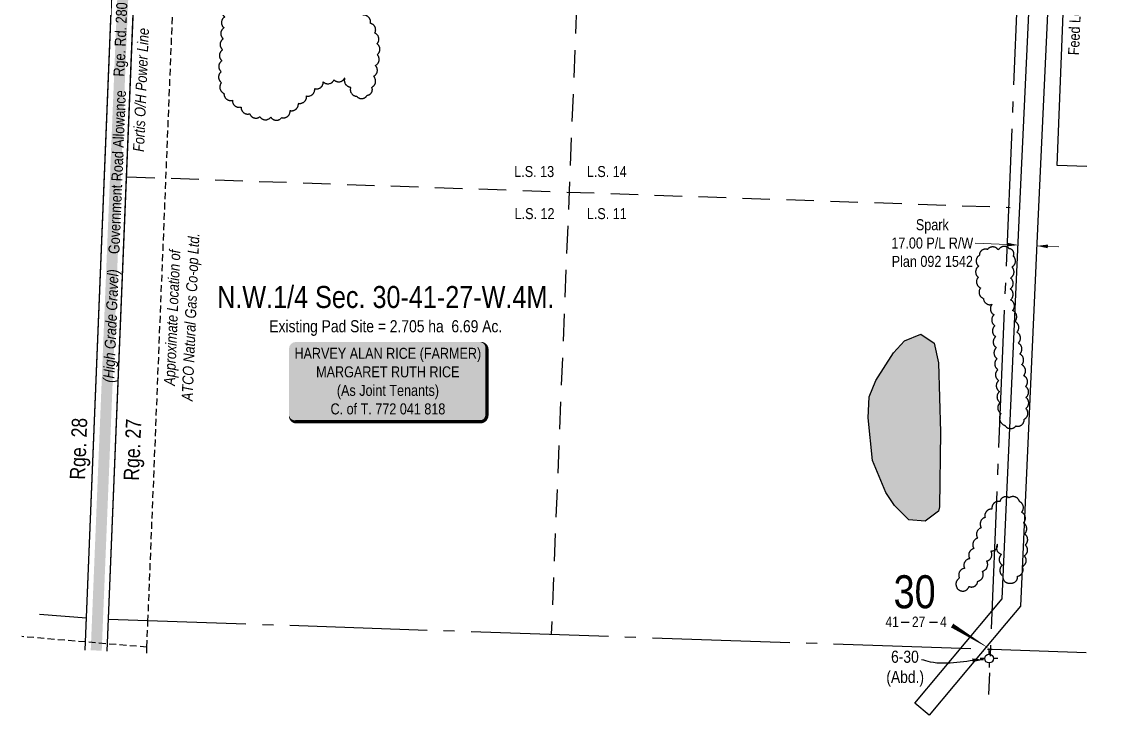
# Model space of a CAD drawing. Extents: x 303793 to 307741, y 5826902 to 5830455.
# Drawn here: x 303944 to 304934, y 5826902 to 5827532 of the extents above; entities that cross this region are included whole.
import ezdxf
from ezdxf.enums import TextEntityAlignment as Align

# ---------------------------------------------------------------- set-up
doc = ezdxf.new("R2010")
doc.units = 0
doc.header["$LTSCALE"] = 5
doc.header["$PDMODE"] = 35
doc.header["$PDSIZE"] = 0.5
for name, pattern in [('0', [1, 1, 0]), ('foc-LSD', [8, 5, -3]), ('foc-QUARTERLINE', [33, 25, -3, 2, -3]), ('UG_PIPE', [1.875, 1.25, -0.625])]:
    doc.linetypes.add(name, pattern=pattern)
doc.layers.get('Defpoints').update_dxf_attribs({"color": 9})
for name, color, linetype in [('10', 1, 'Continuous'), ('9', 3, 'Continuous'), ('AS-OWNER', 7, 'Continuous'), ('AS-PIPE-UG', 44, 'UG_PIPE'), ('AS-PIPE-UG-T', 44, 'Continuous'), ('AS-POWER', 104, 'foc-POWER'), ('AS-POWER-T', 104, 'Continuous'), ('AS-ROADS', 254, 'Continuous'), ('AS-TELUS', 224, 'foc-TEL'), ('C-SYMBOL', 7, 'Continuous'), ('D-TXT', 6, 'Continuous'), ('F-RW', 190, 'Continuous'), ('F-WS-S', 8, 'Continuous'), ('L-AREAREQUIRED', 7, 'Continuous'), ('L-ROAD-T', 7, 'Continuous'), ('L-SEC', 7, 'Continuous'), ('L-SECLBL', 7, 'Continuous'), ('L-SECQ', 8, 'foc-QUARTERLINE'), ('L-SECTION-LSD', 7, 'foc-LSD'), ('L-TITLEDB', 4, 'Continuous'), ('P-TXT', 4, 'Continuous'), ('T-BUSH', 110, '0'), ('T-WATER', 160, 'Continuous'), ('T-WATER-H', 133, 'Continuous')]:
    doc.layers.add(name, color=color, linetype=linetype)
doc.layers.add('F-RW-T', color=190, linetype='Continuous', lineweight=9)
doc.layers.add('T-TEXT', color=48, linetype='Continuous', lineweight=18)
doc.styles.add('100L', font='ARIALN.TTF', dxfattribs={"height": 11})
doc.styles.add('175L', font='ARIALN.TTF', dxfattribs={"height": 20})
doc.styles.add('80', font='ARIALN.TTF', dxfattribs={"height": 10})
doc.styles.add('80CG', font='ARIALN.TTF', dxfattribs={"height": 10})
doc.styles.add('80L', font='ARIALN.TTF', dxfattribs={"height": 10})
doc.styles.add('80LS', font='ARIALNI.TTF', dxfattribs={"height": 10})
doc.styles.add('foc-LtypeFont', font='ARIALN.TTF', dxfattribs={"height": 7.35})
doc.styles.add('SIMPLEX', font='ARIALN.TTF')
doc.linetypes.add('foc-POWER', pattern='A,6,-1,["P",foc-LtypeFont,S=0.2,R=0,X=-0.625,Y=-0.75],-1.24,4', length=12.24)
doc.linetypes.add('foc-POWER-NOLINE', pattern='A,0,-4,["P",foc-LtypeFont,S=0.2,R=0,X=-0.625,Y=-0.75],-8.24', length=12.24)
doc.linetypes.add('foc-TEL', pattern='A,2,-1,["T",foc-LtypeFont,S=0.2,R=0,X=-0.425,Y=-0.75],-1.24,8', length=12.24)
doc.linetypes.add('foc-TEL-NOLINE', pattern='A,0,-2,["T",foc-LtypeFont,S=0.2,R=0,X=-0.425,Y=-0.75],-10.24', length=12.24)
doc.dimstyles.new('Compass 5 000', dxfattribs={"dimscale": 5, "dimtxt": 9, "dimasz": 2, "dimexe": 0.2, "dimexo": 0.0625, "dimgap": 0.5, "dimtad": 0, "dimtih": 1, "dimtoh": 1, "dimzin": 0, "dimdsep": 46, "dimtxsty": '80CG', "dimcen": 0.1, "dimse1": 1, "dimse2": 1, "dimclrd": 256, "dimclrt": 256, "dimaunit": 1, "dimadec": 4, "dimazin": 0, "dimtfac": 0.06, "dimtofl": 0, "dimtmove": 0, "dimatfit": 1, "dimfxl": 0.2, "dimtolj": 1, "dimtzin": 0, "dimlwd": -1, "dimarcsym": 0})

# ---------------------------------------------------------------- blocks, each defined once
blk = doc.blocks.new('L-SECLBL')
at = {"layer": '9', "color": 7}
for p, q in [((-5.08, -27.83), (-12.29, -27.83)), ((20.7, -27.83), (13.5, -27.83))]:
    blk.add_line(p, q, dxfattribs=at)
at = {"layer": '10', "color": 2, "style": 'SIMPLEX'}
blk.add_attdef('SEC', text='', height=30, dxfattribs=at).set_placement((0, 0), align=Align.MIDDLE)
at = {"layer": '10', "color": 5, "style": '80L'}
blk.add_attdef('TWP', text='', height=9.5, dxfattribs=at).set_placement((-14.43, -27.37), align=Align.MIDDLE_RIGHT)
blk.add_attdef('RGE', text='', height=9.5, dxfattribs=at).set_placement((3.62, -27.37), align=Align.MIDDLE_CENTER)
blk.add_attdef('MER', text='', height=9.5, dxfattribs=at).set_placement((23.17, -27.37), align=Align.MIDDLE_LEFT)
blk = doc.blocks.new('*D381')
at = {"layer": 'Defpoints', "color": 0, "transparency": 16777216}
for p in [(304850.34, 5827329.11), (304850.56, 5827333.83), (304867.54, 5827333.06)]:
    blk.add_point(p, dxfattribs=at)
at = {"layer": 'F-RW-T', "transparency": 16777216}
for p, q in [((304840.35, 5827329.56), (304811.3, 5827330.87)), ((304877.32, 5827327.88), (304887.3, 5827327.43))]:
    blk.add_line(p, q, dxfattribs=at)
for points in [[(304840.43, 5827331.22), (304840.28, 5827327.89), (304850.34, 5827329.11)], [(304877.39, 5827329.55), (304877.24, 5827326.22), (304867.33, 5827328.34)]]:
    blk.add_solid(points, dxfattribs=at)
at = {"layer": 'F-RW-T', "transparency": 16777216, "insert": (304772.21, 5827330.87), "char_height": 10, "attachment_point": 5, "style": '80CG'}
blk.add_mtext('\\A1;Spark\\P17.00 P/L R/W\\PPlan 092 1542', dxfattribs=at)
blk = doc.blocks.new('*U416')
h = blk.add_hatch(color=59)
edge = h.paths.add_edge_path()
edge.add_line((-84, -37), (84, -37))
edge.add_arc((84, -31), 6, 270, 360)
edge.add_line((90, -31), (90, 29.5))
edge.add_arc((84, 29.5), 6, 0, 90)
edge.add_line((84, 35.5), (-84, 35.5))
edge.add_arc((-84, 29.5), 6, 90, 180)
edge.add_line((-90, 29.5), (-90, -31))
edge.add_arc((-84, -31), 6, 180, 270)
at = {"color": 1, "flags": 128}
blk.add_lwpolyline([(-84, -37, 3, 3, 0), (84, -37, 3, 3, 0.414214), (90, -31, 3, 3, 0), (90, 29.5, 3, 0, 0.414214), (84, 35.5, 0, 0, 0), (-84, 35.5, 0, 0, 0.414214), (-90, 29.5, 0, 0, 0), (-90, -31, 0, 3, 0.414214)], format="xyseb", close=True, dxfattribs=at)
blk.add_lwpolyline([(-71.45, -1.89, 0, 7.5, 0), (0, 0, 0, 0, 0)], format="xyseb", dxfattribs=at)
at = {"color": 1, "style": '80'}
blk.add_attdef('ENTER_TEXT_001', (-35.99, -5), '', height=10, dxfattribs=at)
blk = doc.blocks.new('GABD')
for p, q in [((-0.81, 0), (-1.62, 0)), ((0, 0.81), (0, 1.62)), ((1.62, 0), (0.81, 0)), ((0, -0.81), (0, -1.62))]:
    blk.add_line(p, q)
blk.add_circle((0, 0), 0.8)

msp = doc.modelspace()

# ---------------------------------------------------------------- hatches: boundary and pattern name
at = {"layer": 'T-WATER-H'}
h = msp.add_hatch(color=256, dxfattribs=at)
h.dxf.hatch_style = 1
h.paths.add_polyline_path([(304765.758, 5827078.15), (304750.768, 5827079.15), (304737.779, 5827092.14), (304729.788, 5827104.129), (304717.798, 5827133.099), (304713.809, 5827172.059), (304714.809, 5827191.041), (304720.798, 5827206.02), (304736.787, 5827231.001), (304746.777, 5827241.99), (304761.756, 5827247.982), (304773.747, 5827239.992), (304777.736, 5827222.012), (304779.736, 5827159.071), (304778.737, 5827091.141), (304777.737, 5827087.14)])

# ---------------------------------------------------------------- linework, layer by layer
at = {"layer": 'AS-PIPE-UG'}
msp.add_line((304057.695, 5826963.449), (303943.846, 5826973.066), dxfattribs=at)
for points in [[(304058.641, 5826986.743), (304083.77, 5827605.653), (304097.084, 5827618.065), (304098.293, 5827647.855), (304103.512, 5827776.414), (304091.243, 5827789.721), (304111.188, 5828280.99), (304105.321, 5828287.356), (304105.692, 5828296.472), (304105.852, 5828300.395), (304112.215, 5828306.259), (304113.023, 5828326.182), (304113.344, 5828334.077), (304124.072, 5828598.324), (304126.045, 5828646.939)], [(304057.478, 5826958.101), (304057.695, 5826963.449), (304058.641, 5826986.743)]]:
    msp.add_lwpolyline(points, dxfattribs=at)
at = {"layer": 'AS-POWER', "linetype": 'foc-POWER-NOLINE', "flags": 128}
msp.add_lwpolyline([(304021.634, 5826959.869), (304047.81, 5827603.257)], dxfattribs=at)
at = {"layer": 'AS-ROADS', "const_width": 9.999, "flags": 128}
msp.add_lwpolyline([(304011.594, 5826960.451), (304045.471, 5827793.13), (304080.74, 5828647.639)], dxfattribs=at)
at = {"layer": 'AS-TELUS', "linetype": 'foc-TEL-NOLINE', "flags": 128}
msp.add_lwpolyline([(304001.543, 5826960.86), (304027.027, 5827587.245)], dxfattribs=at)
at = {"layer": 'F-RW', "flags": 128}
msp.add_lwpolyline([(304934.069, 5828551.939), (304907.791, 5828552.955), (304895.016, 5828235.575), (304850.792, 5828189.859), (304857.978, 5827764.904), (304851.032, 5827595.615), (304862.603, 5827582.941), (304878.104, 5827565.963), (304868.013, 5827344.147), (304852.391, 5827000.783), (304839.474, 5826985.364), (304769.295, 5826901.594), (304756.264, 5826912.51), (304826.443, 5826996.28), (304835.671, 5827007.295), (304851.031, 5827344.92), (304860.803, 5827559.701), (304850.049, 5827571.48), (304833.761, 5827589.32), (304840.973, 5827765.109), (304833.677, 5828196.615), (304877.832, 5828242.26), (304891.479, 5828570.375), (304933.05, 5828568.833)], dxfattribs=at)
at = {"layer": 'L-SEC', "flags": 128}
for points in [[(304001.543, 5826960.86), (304035.42, 5827793.539), (304070.69, 5828648.054)], [(304021.634, 5826959.869), (304055.519, 5827792.721), (304090.805, 5828647.649)]]:
    msp.add_lwpolyline(points, dxfattribs=at)
at = {"layer": 'L-SECLBL', "flags": 128}
msp.add_lwpolyline([(304825.02, 5826961.606, 0, 4, 0), (304790.218, 5826983.156, 0, 0, 0)], format="xyseb", dxfattribs=at)
at = {"layer": 'L-SECQ'}
for p, q in [((304002.716, 5826989.706), (303960.074, 5826993.079)), ((304022.832, 5826988.951), (304826.693, 5826961.549)), ((304826.693, 5826961.549), (304912.092, 5826958.576))]:
    msp.add_line(p, q, dxfattribs=at)
at = {"layer": 'L-SECQ', "flags": 128}
msp.add_lwpolyline([(304857.961, 5827764.496), (304851.032, 5827595.615), (304850.049, 5827571.48), (304823.326, 5826920.324)], dxfattribs=at)
at = {"layer": 'L-SECTION-LSD', "flags": 128}
for points in [[(304490.562, 5828585.525), (304457.987, 5827779.307), (304425.45, 5826975.226)], [(304039.877, 5827391.165), (304842.899, 5827363.392)]]:
    msp.add_lwpolyline(points, dxfattribs=at)
at = {"layer": 'L-TITLEDB', "flags": 128}
msp.add_lwpolyline([(304912.861, 5827400.496), (304885.675, 5827401.507), (304896.229, 5827662.635)], dxfattribs=at)
at = {"layer": 'T-BUSH', "flags": 128}
for points in [[(304051.697, 5827625, 0.5205671), (304061.494, 5827622.999, 0.5205671), (304071.291, 5827620.998, 0.5205671), (304081.005, 5827619.344, 0.5205671), (304081.647, 5827626.652, 0.5205671), (304071.893, 5827628.854, 0.5205671), (304065.158, 5827634.079, 0.5205671), (304062.941, 5827643.829, 0.5205671), (304065.192, 5827653.412, 0.5205671), (304073.326, 5827654.346, 0.5205671), (304083.194, 5827652.828, 0.5205671), (304084.396, 5827661.274, 0.5205671), (304082.332, 5827671.013, 0.5205671), (304079.109, 5827680.296, 0.5205671), (304080.138, 5827690.242, 0.5205671), (304083.231, 5827699.169, 0.5205671), (304090.22, 5827706.101, 0.5205671), (304086.855, 5827715.518, 0.5205671), (304085.689, 5827725.183, 0.5205671), (304086.858, 5827735.114, 0.5205671), (304090.584, 5827743.046, 0.5205671), (304099.938, 5827746.579, 0.5205671), (304109.293, 5827750.111, 0.5205671), (304118.795, 5827751.72, 0.5205671), (304128.584, 5827749.677, 0.5205671), (304137.472, 5827746.691, 0.5205671), (304140.521, 5827737.168, 0.5205671), (304140.545, 5827728.186, 0.5205671), (304134.381, 5827720.313, 0.5205671), (304134.563, 5827711.298, 0.5205671), (304141.205, 5827706.486, 0.5205671), (304145.001, 5827697.236, 0.5205671), (304148.798, 5827687.985, 0.5205671), (304154.254, 5827679.941, 0.5205671), (304164.252, 5827679.756, 0.5205671), (304174.249, 5827679.571, 0.5205671), (304184.247, 5827679.386, 0.5205671), (304194.244, 5827679.2, 0.5205671), (304204.242, 5827679.015, 0.5205671), (304214.239, 5827678.83, 0.5205671), (304215.707, 5827670.272, 0.5205671), (304214.833, 5827660.415, 0.5205671), (304211.732, 5827650.91, 0.5205671), (304208.931, 5827641.311, 0.5205671), (304210.852, 5827631.687, 0.5205671), (304210.875, 5827622.314, 0.5205671), (304205.048, 5827614.414, 0.5205671), (304197.54, 5827607.809, 0.5205671), (304190.53, 5827600.709, 0.5205671), (304183.944, 5827593.185, 0.5205671), (304178.64, 5827585.054, 0.5205671), (304175.869, 5827575.698, 0.5205671), (304169.576, 5827567.927, 0.5205671), (304161.545, 5827562.569, 0.5205671), (304152.151, 5827561.903, 0.5205671), (304142.615, 5827564.567, 0.5205671), (304132.621, 5827564.245, 0.5205671), (304129.752, 5827556.548, 0.5205671), (304129.087, 5827546.57, 0.5205671), (304128.443, 5827536.592, 0.5205671), (304127.819, 5827526.612, 0.5205671), (304127.196, 5827516.632, 0.5205671), (304126.572, 5827506.653, 0.5205671), (304125.949, 5827496.673, 0.5205671), (304125.325, 5827486.693, 0.5205671), (304125.58, 5827476.786, 0.5205671), (304127.829, 5827467.043, 0.5205671), (304135.486, 5827460.748, 0.5205671), (304143.371, 5827454.6, 0.5205671), (304151.257, 5827448.451, 0.5205671), (304160.418, 5827445.79, 0.5205671), (304170.41, 5827445.399, 0.5205671), (304180.401, 5827445.007, 0.5205671), (304187.963, 5827451.384, 0.5205671), (304195.425, 5827458.04, 0.5205671), (304202.887, 5827464.696, 0.5205671), (304210.349, 5827471.352, 0.5205671), (304218.077, 5827477.469, 0.5205671), (304227.905, 5827479.311, 0.5205671), (304237.73, 5827481.147, 0.5205671), (304243.152, 5827472.745, 0.5205671), (304248.574, 5827464.344, 0.5205671), (304258.111, 5827465.32, 0.5205671), (304262.29, 5827472.651, 0.5205671), (304263.914, 5827482.518, 0.5205671), (304265.539, 5827492.384, 0.5205671), (304267.163, 5827502.251, 0.5205671), (304267.056, 5827512.079, 0.5205671), (304264.995, 5827521.863, 0.5205671), (304260.978, 5827530.663, 0.5205671), (304254.344, 5827538.144, 0.5205671), (304247.711, 5827545.626, 0.5205671), (304241.528, 5827553.215, 0.5205671), (304244.073, 5827562.885, 0.5205671), (304246.619, 5827572.555, 0.5205671), (304252.353, 5827580.059, 0.5205671), (304260.404, 5827585.989, 0.5205671), (304268.455, 5827591.919, 0.5205671), (304269.329, 5827601.761, 0.5205671), (304269.95, 5827611.741, 0.5205671), (304269.692, 5827621.671, 0.5205671), (304267.934, 5827631.514, 0.5205671), (304268.548, 5827641.406, 0.5205671), (304269.9, 5827651.314, 0.5205671), (304271.251, 5827661.221, 0.5205671), (304272.603, 5827671.129, 0.5205671), (304277.998, 5827679.431, 0.5205671), (304283.811, 5827687.566, 0.5205671), (304284.507, 5827697.523, 0.5205671), (304285.141, 5827707.503, 0.5205671), (304285.774, 5827717.482, 0.5205671), (304286.408, 5827727.461, 0.5205671), (304287.042, 5827737.44, 0.5205671), (304287.676, 5827747.419, 0.5205671), (304288.31, 5827757.398, 0.5205671), (304289.918, 5827767.266, 0.5205671), (304291.547, 5827777.132, 0.5205671), (304286.663, 5827781.666, 0.5205671), (304276.67, 5827782.019, 0.5205671), (304266.677, 5827782.372, 0.5205671), (304256.684, 5827782.725, 0.5205671), (304246.691, 5827783.078, 0.5205671), (304236.698, 5827783.43, 0.5205671), (304226.705, 5827783.783, 0.5205671), (304216.712, 5827784.136, 0.5205671), (304206.719, 5827784.489, 0.5205671), (304196.726, 5827784.842, 0.5205671), (304186.733, 5827785.195, 0.5205671), (304176.74, 5827785.548, 0.5205671), (304166.747, 5827785.9, 0.5205671), (304156.754, 5827786.253, 0.5205671), (304146.761, 5827786.606, 0.5205671), (304136.768, 5827786.959, 0.5205671), (304126.775, 5827787.312, 0.5205671), (304116.782, 5827787.665, 0.5205671), (304106.788, 5827788.017, 0.5205671), (304096.795, 5827788.37, 0.5205671), (304086.802, 5827788.723, 0.5205671), (304076.809, 5827789.076, 0.5205671), (304066.816, 5827789.429, 0.5205671), (304058.335, 5827788.151, 0.5205671), (304057.929, 5827778.16, 0.5205671), (304057.522, 5827768.169, 0.5205671), (304057.116, 5827758.178, 0.5205671), (304056.709, 5827748.187, 0.5205671), (304056.303, 5827738.196, 0.5205671), (304055.896, 5827728.205, 0.5205671), (304055.49, 5827718.214, 0.5205671), (304055.083, 5827708.223, 0.5205671), (304054.677, 5827698.232, 0.5205671), (304054.27, 5827688.241, 0.5205671), (304053.864, 5827678.25, 0.5205671), (304053.457, 5827668.259, 0.5205671), (304053.051, 5827658.268, 0.5205671), (304052.644, 5827648.277, 0.5205671), (304052.238, 5827638.286, 0.5205671)], [(304838.343, 5827165.031, 0.5205671), (304848.245, 5827164.587, 0.5205671), (304855.768, 5827170.681, 0.5205671), (304857.224, 5827180.574, 0.5205671), (304857.388, 5827190.545, 0.5205671), (304857.063, 5827200.533, 0.5205671), (304855.286, 5827210.373, 0.5205671), (304853.508, 5827220.213, 0.5205671), (304851.731, 5827230.053, 0.5205671), (304850.41, 5827239.963, 0.5205671), (304849.17, 5827249.885, 0.5205671), (304847.335, 5827259.708, 0.5205671), (304845.282, 5827269.494, 0.5205671), (304843.229, 5827279.28, 0.5205671), (304843.088, 5827289.267, 0.5205671), (304843.254, 5827299.256, 0.5205671), (304844.589, 5827309.166, 0.5205671), (304845.923, 5827319.075, 0.5205671), (304842.205, 5827325.794, 0.5205671), (304832.276, 5827324.613, 0.5205671), (304822.348, 5827325.042, 0.5205671), (304814.995, 5827319.768, 0.5205671), (304814.414, 5827309.852, 0.5205671), (304814.03, 5827299.86, 0.5205671), (304816.136, 5827290.151, 0.5205671), (304818.751, 5827280.499, 0.5205671), (304826.687, 5827275.282, 0.5205671), (304828.499, 5827265.742, 0.5205671), (304829.187, 5827255.767, 0.5205671), (304829.875, 5827245.791, 0.5205671), (304830.564, 5827235.816, 0.5205671), (304831.252, 5827225.84, 0.5205671), (304831.94, 5827215.864, 0.5205671), (304832.628, 5827205.889, 0.5205671), (304833.317, 5827195.913, 0.5205671), (304834.005, 5827185.938, 0.5205671), (304834.693, 5827175.962, 0.5205671)], [(304796.043, 5827015.781, 0.5205671), (304805.627, 5827018.634, 0.5205671), (304813.52, 5827023.453, 0.5205671), (304817.779, 5827032.5, 0.5205671), (304821.648, 5827041.718, 0.5205671), (304825.428, 5827050.976, 0.5205671), (304831.515, 5827057.056, 0.5205671), (304835.251, 5827047.977, 0.5205671), (304836.01, 5827038.067, 0.5205671), (304836.45, 5827028.14, 0.5205671), (304842.846, 5827021.796, 0.5205671), (304849.733, 5827028.005, 0.5205671), (304854.078, 5827036.728, 0.5205671), (304855.853, 5827046.569, 0.5205671), (304856.711, 5827056.459, 0.5205671), (304856.01, 5827066.433, 0.5205671), (304855.096, 5827076.383, 0.5205671), (304853.433, 5827086.243, 0.5205671), (304851.502, 5827095.834, 0.5205671), (304842.246, 5827099.366, 0.5205671), (304833.713, 5827095.866, 0.5205671), (304826.46, 5827089.022, 0.5205671), (304820.237, 5827081.416, 0.5205671), (304816.873, 5827071.999, 0.5205671), (304813.508, 5827062.583, 0.5205671), (304810.144, 5827053.167, 0.5205671), (304806.296, 5827043.964, 0.5205671), (304801.581, 5827035.146, 0.5205671), (304796.866, 5827026.328, 0.5205671)]]:
    msp.add_lwpolyline(points, format="xyb", close=True, dxfattribs=at)
at = {"layer": 'T-WATER', "flags": 128}
msp.add_lwpolyline([(304765.758, 5827078.15), (304750.768, 5827079.15), (304737.779, 5827092.14), (304729.788, 5827104.129), (304717.798, 5827133.099), (304713.809, 5827172.059), (304714.809, 5827191.041), (304720.798, 5827206.02), (304736.787, 5827231.001), (304746.777, 5827241.99), (304761.756, 5827247.982), (304773.747, 5827239.992), (304777.736, 5827222.012), (304779.736, 5827159.071), (304778.737, 5827091.141), (304777.737, 5827087.14), (304765.758, 5827078.15)], close=True, dxfattribs=at)

# ---------------------------------------------------------------- block references
at = {"layer": 'AS-OWNER', "color": 2}
ref = msp.add_blockref('*U416', (304276.974, 5827205.402), dxfattribs=dict(at, xscale=0.9999250000000093, yscale=0.9999250000000093, zscale=0.9999250000000093))
ref.add_attrib('ENTER_TEXT_001', 'HARVEY ALAN RICE (FARMER)', (304191.932, 5827225.659), dxfattribs={"layer": '0', "color": 1, "height": 9.99925, "style": '80'})
ref.add_attrib('ENTER_TEXT_002', 'MARGARET RUTH RICE', (304211.638, 5827208.817), dxfattribs={"layer": '0', "color": 1, "height": 9.99925, "style": '80'})
ref.add_attrib('ENTER_TEXT_003', '(As Joint Tenants)', (304230.497, 5827191.981), dxfattribs={"layer": '0', "color": 1, "height": 9.99925, "style": '80'})
ref.add_attrib('ENTER_TEXT_004', 'C. of T. 772 041 818', (304224.734, 5827175.138), dxfattribs={"layer": '0', "color": 1, "height": 9.99925, "style": '80'})
at = {"layer": 'F-WS-S', "xscale": 4.999625000000037, "yscale": 4.999625000000037, "zscale": 4.999625000000037}
msp.add_blockref('GABD', (304823.845, 5826953.109), dxfattribs=at)
at = {"layer": 'L-SECLBL', "color": 4, "xscale": 0.9999250000000093, "yscale": 0.9999250000000093, "zscale": 0.9999250000000093}
msp.add_blockref('L-SECLBL', (304756.136, 5827013.856), dxfattribs=at).add_auto_attribs({'SEC': '30', 'TWP': '41', 'RGE': '27', 'MER': '4'})

# ---------------------------------------------------------------- texts
at = {"layer": 'AS-PIPE-UG-T', "insert": (304072.487, 5827185.5), "char_height": 9.99925, "attachment_point": 1, "rotation": 87.675247, "style": '80L'}
msp.add_mtext_dynamic_manual_height_columns('\\pi16.05715;{\\fArial Narrow|b0|i1|c0|p34;Approximate Location of \\P\\pi2.74301;ATCO Natural Gas Co-op Ltd.}', width=157.14586, gutter_width=50, heights=[0], dxfattribs=at)
at = {"layer": 'AS-POWER-T', "insert": (304045.006, 5827413.785), "char_height": 9.99925, "attachment_point": 1, "rotation": 87.675049, "style": '80L'}
msp.add_mtext_dynamic_manual_height_columns('\\pi0.32624;{\\fArial Narrow|b0|i1|c0|p34;Fortis O/H Power Line}', width=112.49265, gutter_width=50, heights=[0], dxfattribs=at)
at = {"layer": 'C-SYMBOL', "color": 3, "style": '175L'}
msp.add_text('N.W.1/4 Sec. 30-41-27-W.4M.', height=19.9985, dxfattribs=at).set_placement((304274.992, 5827265.89), align=Align.BOTTOM_CENTER)
at = {"layer": 'D-TXT', "color": 3, "char_height": 13.999, "attachment_point": 1, "style": '80L'}
for s, width, insert, rotation in [('Rge. 28', 55.58611, (303987.452, 5827116.096), 87.971062), ('Rge. 27', 63.86109, (304036.423, 5827115.21), 87.675091)]:
    msp.add_mtext_dynamic_manual_height_columns(s, width=width, gutter_width=47.5, heights=[0], dxfattribs=dict(at, insert=insert, rotation=rotation))
at = {"layer": 'F-WS-S', "insert": (304729.94, 5826960.289), "char_height": 10.99918, "attachment_point": 1, "style": '100L'}
msp.add_mtext_dynamic_manual_height_columns('\\pi4.75553;6-30\\P\\pi0.43389;(Abd.)', width=33.65522, gutter_width=55, heights=[0], dxfattribs=at)
at = {"layer": 'L-AREAREQUIRED', "color": 5, "style": '100L'}
msp.add_text('Existing Pad Site = 2.705 ha  6.69 Ac.', height=10.99918, dxfattribs=at).set_placement((304274.992, 5827246.496), align=Align.BOTTOM_CENTER)
at = {"layer": 'L-ROAD-T', "style": '80L'}
for s, p in [('Rge. Rd. 280', (304033.555, 5827516.057)), ('Government Road Allowance', (304030.657, 5827395.407))]:
    msp.add_text(s, height=9.99925, rotation=87.675086, dxfattribs=at).set_placement(p, align=Align.MIDDLE_CENTER)
at = {"layer": 'P-TXT', "insert": (304895.669, 5827501.983), "char_height": 9.99925, "attachment_point": 1, "rotation": 87.640784, "style": '80L'}
msp.add_mtext_dynamic_manual_height_columns('Feed Lot Pens', width=75.23871, gutter_width=50, heights=[0], dxfattribs=at)
at = {"layer": 'T-TEXT', "style": '80LS'}
msp.add_text('(High Grade Gravel)', height=9.99925, rotation=87.675086, dxfattribs=at).set_placement((304024.979, 5827255.533), align=Align.MIDDLE_CENTER)

# ---------------------------------------------------------------- dimensions: what is measured, and where the dimension line sits
at = {"layer": 'F-RW-T'}
dim = msp.add_linear_dim(base=(304850.342, 5827329.105), p1=(304867.539, 5827333.061), p2=(304850.556, 5827333.83), angle=177.408256, text='Spark\\P17.00 P/L R/W\\PPlan 092 1542', dimstyle='Compass 5 000', dxfattribs=at)
dim.commit()
dim.dimension.update_dxf_attribs({"geometry": '*D381', "text_midpoint": (304772.213, 5827330.873), "dimtype": 161})

# ---------------------------------------------------------------- leaders
at = {"layer": 'F-WS-S', "path_type": 1}
msp.add_leader([(304818.735, 5826952.022), (304770.461, 5826949.968), (304762.331, 5826952.068)], dimstyle='Compass 5 000', override={"dimgap": 0.5, "dimtad": 0}, dxfattribs=at)

# ---------------------------------------------------------------- next in the draw order: texts
at = {"layer": 'L-SECTION-LSD', "attachment_point": 1, "style": '100L', "bg_fill": 3, "box_fill_scale": 1.5, "bg_fill_color": 256, "bg_fill_transparency": 0}
for s, width, insert, char_height in [('\\pi1.89141;L.S. 13', 36.83422, (304389.969, 5827400.96), 9.99925), ('L.S. 14', 36.9982, (304457.923, 5827400.96), 9.9993), ('\\pi2.2303;L.S. 12', 37.11172, (304389.969, 5827362.678), 9.99925), ('L.S. 11', 36.4495, (304457.923, 5827362.678), 9.9993)]:
    msp.add_mtext_dynamic_manual_height_columns(s, width=width, gutter_width=55, heights=[0], dxfattribs=dict(at, insert=insert, char_height=char_height))

doc.saveas('drawing.dxf')
